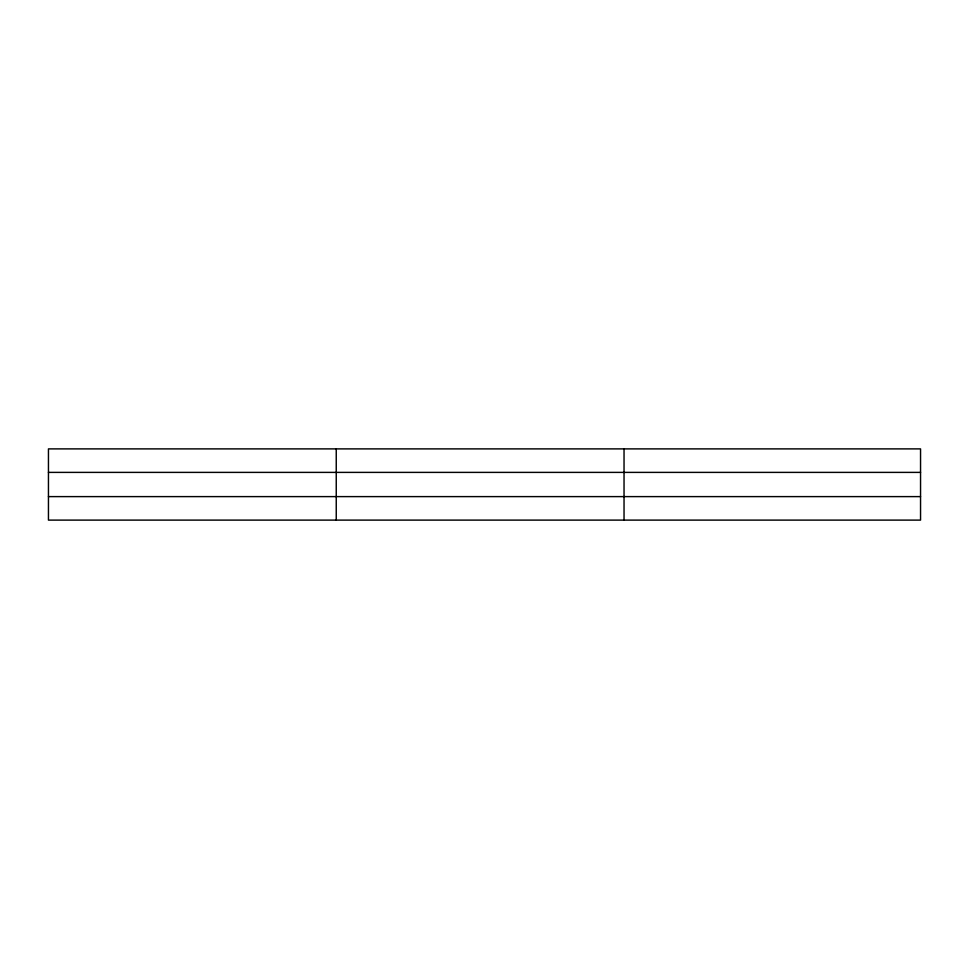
<?xml version="1.0" encoding="UTF-8"?>
<svg xmlns="http://www.w3.org/2000/svg" width="969" height="969" viewBox="0 0 969 969"><rect width="100%" height="100%" fill="white"/><g stroke="black" fill="none" stroke-linecap="round" stroke-linejoin="round"><path stroke-width="1.45" d="M336.243 520.111L336.243 448.889M624.036 520.111L624.036 448.889M920.55 472.387L920.55 448.889L48.45 448.889L48.45 520.111L920.55 520.111L920.55 472.387L48.45 472.387M48.45 496.612L920.55 496.612"/></g></svg>
